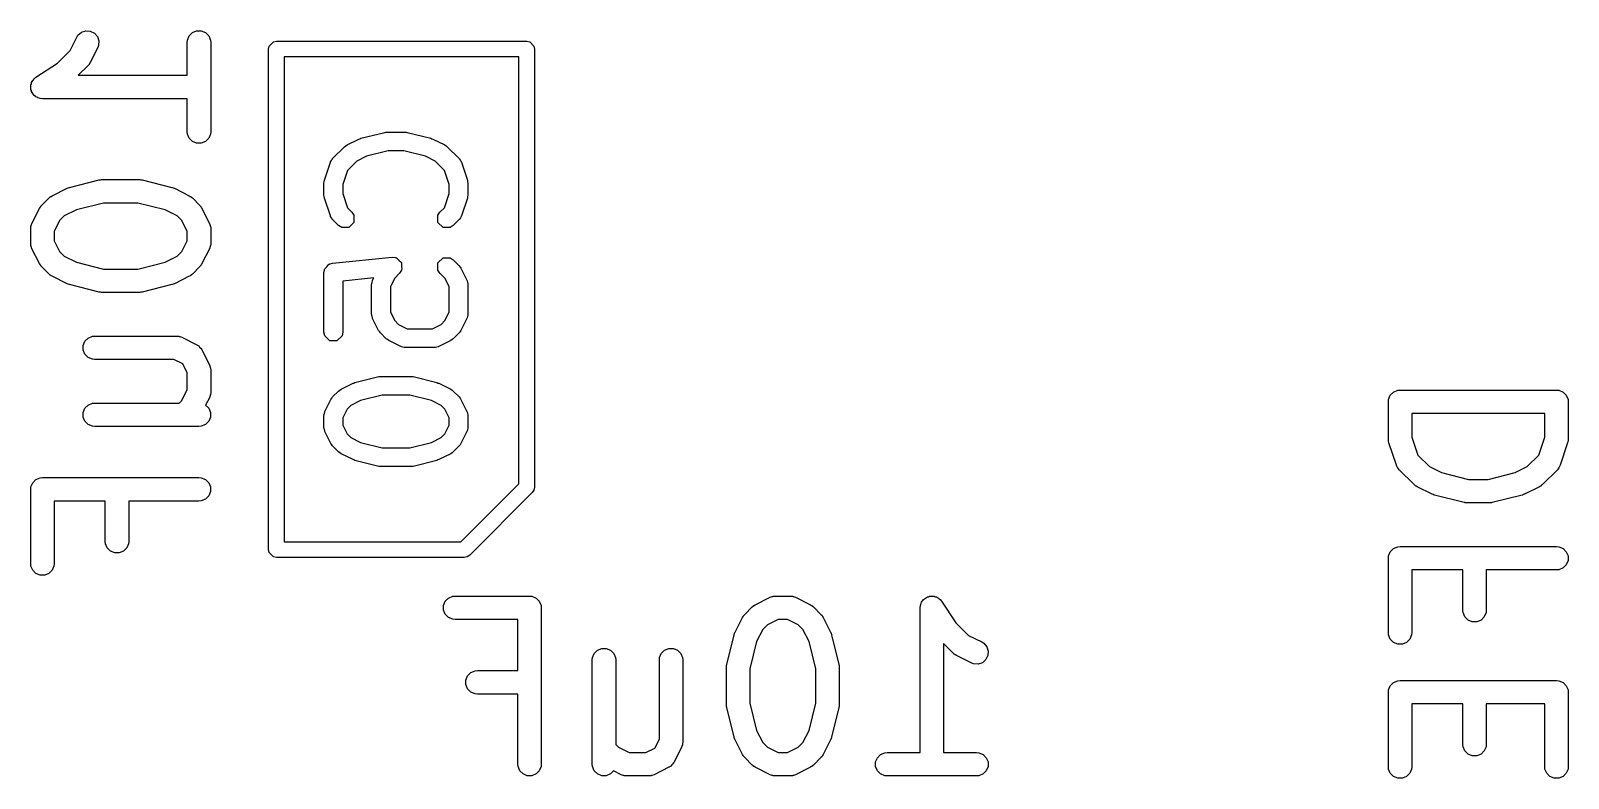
# Model space of a CAD drawing. Extents: x 3.93 to 7.47, y -4.9 to -2.95.
# Drawn here: x 5.2414 to 5.6282, y -3.2641 to -3.0759 of the extents above; entities that cross this region are included whole.
import ezdxf

# ---------------------------------------------------------------- set-up
doc = ezdxf.new("R2010")
doc.units = 0
doc.header["$MEASUREMENT"] = 0
doc.layers.add('BLACK', color=7, linetype='CONTINUOUS')

msp = doc.modelspace()

# ---------------------------------------------------------------- linework, layer by layer
at = {"layer": 'BLACK', "linetype": 'CONTINUOUS'}
for p, q in [((5.25126, -3.08084), (5.25292, -3.07752)), ((5.25292, -3.07752), (5.25323, -3.07703)), ((5.25323, -3.07703), (5.2541, -3.07627)), ((5.2541, -3.07627), (5.25519, -3.07591)), ((5.25519, -3.07591), (5.25634, -3.07599)), ((5.25634, -3.07599), (5.25737, -3.0765)), ((5.25737, -3.0765), (5.25813, -3.07738)), ((5.25813, -3.07738), (5.25849, -3.07847)), ((5.25849, -3.07847), (5.25841, -3.07962)), ((5.28073, -3.07884), (5.28079, -3.07826)), ((5.28073, -3.08713), (5.28073, -3.07884)), ((5.28079, -3.07826), (5.28123, -3.0772)), ((5.28123, -3.0772), (5.28204, -3.07638)), ((5.28204, -3.07638), (5.28311, -3.07594)), ((5.28311, -3.07594), (5.28426, -3.07594)), ((5.28426, -3.07594), (5.28532, -3.07638)), ((5.28532, -3.07638), (5.28614, -3.0772)), ((5.28614, -3.0772), (5.28658, -3.07826)), ((5.28658, -3.07826), (5.28664, -3.07884)), ((5.28664, -3.07884), (5.28664, -3.10133)), ((5.30136, -3.07977), (5.30243, -3.07871)), ((5.30243, -3.07871), (5.30318, -3.07856)), ((5.30318, -3.07856), (5.36617, -3.07856)), ((5.36617, -3.07856), (5.36692, -3.07871)), ((5.36692, -3.07871), (5.36799, -3.07977)), ((5.24806, -3.08404), (5.25126, -3.08084)), ((5.2582, -3.08016), (5.25633, -3.08391)), ((5.25841, -3.07962), (5.2582, -3.08016)), ((5.30121, -3.08052), (5.30136, -3.07977)), ((5.30121, -3.20651), (5.30121, -3.08052)), ((5.30515, -3.08249), (5.30515, -3.20454)), ((5.3642, -3.08249), (5.30515, -3.08249)), ((5.3642, -3.18995), (5.3642, -3.08249)), ((5.36799, -3.07977), (5.36814, -3.08052)), ((5.36814, -3.08052), (5.36814, -3.19076)), ((5.24268, -3.08763), (5.24806, -3.08404)), ((5.25578, -3.08467), (5.25332, -3.08713)), ((5.25332, -3.08713), (5.28073, -3.08713)), ((5.25596, -3.08445), (5.25578, -3.08467)), ((5.25602, -3.0844), (5.25596, -3.08445)), ((5.25608, -3.08431), (5.25602, -3.0844)), ((5.25614, -3.08423), (5.25608, -3.08431)), ((5.25617, -3.08416), (5.25614, -3.08423)), ((5.25633, -3.08391), (5.25617, -3.08416)), ((5.24136, -3.09008), (5.24142, -3.0898)), ((5.24142, -3.09037), (5.24136, -3.09008)), ((5.24142, -3.08951), (5.24153, -3.08924)), ((5.24142, -3.0898), (5.24142, -3.08951)), ((5.24142, -3.09066), (5.24142, -3.09037)), ((5.24153, -3.09093), (5.24142, -3.09066)), ((5.24153, -3.08924), (5.24159, -3.08895)), ((5.24158, -3.09121), (5.24153, -3.09093)), ((5.24159, -3.08895), (5.24175, -3.08871)), ((5.24175, -3.08871), (5.24186, -3.08845)), ((5.24186, -3.08845), (5.24206, -3.08824)), ((5.24206, -3.08824), (5.24223, -3.088)), ((5.24223, -3.088), (5.24267, -3.08763)), ((5.24267, -3.08763), (5.24267, -3.08763)), ((5.24267, -3.08763), (5.24267, -3.08763)), ((5.24267, -3.08763), (5.24268, -3.08763)), ((5.24175, -3.09146), (5.24158, -3.09121)), ((5.24186, -3.09173), (5.24175, -3.09146)), ((5.24206, -3.09193), (5.24186, -3.09173)), ((5.24222, -3.09217), (5.24206, -3.09193)), ((5.24247, -3.09233), (5.24222, -3.09217)), ((5.24267, -3.09254), (5.24247, -3.09233)), ((5.24294, -3.09265), (5.24267, -3.09254)), ((5.24318, -3.09281), (5.24294, -3.09265)), ((5.24347, -3.09287), (5.24318, -3.09281)), ((5.24374, -3.09298), (5.24347, -3.09287)), ((5.24431, -3.09304), (5.24374, -3.09298)), ((5.28073, -3.09304), (5.24431, -3.09304)), ((5.24431, -3.09304), (5.24431, -3.09304)), ((5.24431, -3.09304), (5.24431, -3.09304)), ((5.24431, -3.09304), (5.24431, -3.09304)), ((5.28073, -3.10133), (5.28073, -3.09304)), ((5.28079, -3.10191), (5.28073, -3.10133)), ((5.28123, -3.10298), (5.28079, -3.10191)), ((5.28658, -3.10191), (5.28614, -3.10298)), ((5.28664, -3.10133), (5.28658, -3.10191)), ((5.32443, -3.10298), (5.33043, -3.10148)), ((5.33043, -3.10148), (5.33072, -3.10147)), ((5.33072, -3.10147), (5.331, -3.10141)), ((5.331, -3.10141), (5.3355, -3.10141)), ((5.3355, -3.10141), (5.33579, -3.10147)), ((5.33579, -3.10147), (5.33607, -3.10148)), ((5.33607, -3.10148), (5.34207, -3.10298)), ((5.28204, -3.10379), (5.28123, -3.10298)), ((5.28311, -3.10423), (5.28204, -3.10379)), ((5.28426, -3.10423), (5.28311, -3.10423)), ((5.28532, -3.10379), (5.28426, -3.10423)), ((5.28614, -3.10298), (5.28532, -3.10379)), ((5.31733, -3.1081), (5.32033, -3.1051)), ((5.32033, -3.1051), (5.32065, -3.10489)), ((5.32065, -3.10489), (5.32095, -3.10466)), ((5.32095, -3.10466), (5.32395, -3.10316)), ((5.32395, -3.10316), (5.3242, -3.10309)), ((5.3242, -3.10309), (5.32443, -3.10298)), ((5.33129, -3.10613), (5.32583, -3.1075)), ((5.33521, -3.10613), (5.33129, -3.10613)), ((5.34068, -3.1075), (5.33521, -3.10613)), ((5.34207, -3.10298), (5.34231, -3.10309)), ((5.34231, -3.10309), (5.34256, -3.10316)), ((5.34256, -3.10316), (5.34556, -3.10466)), ((5.34556, -3.10466), (5.34586, -3.10489)), ((5.34586, -3.10489), (5.34617, -3.1051)), ((5.34617, -3.1051), (5.34917, -3.1081)), ((5.31526, -3.11352), (5.31676, -3.10902)), ((5.31676, -3.10902), (5.31682, -3.10892)), ((5.31682, -3.10887), (5.31703, -3.10855)), ((5.31682, -3.10892), (5.31682, -3.10887)), ((5.31703, -3.10855), (5.31722, -3.10822)), ((5.31722, -3.10822), (5.31727, -3.1082)), ((5.31727, -3.1082), (5.31733, -3.1081)), ((5.3234, -3.10871), (5.32107, -3.11105)), ((5.32583, -3.1075), (5.3234, -3.10871)), ((5.3431, -3.10871), (5.34068, -3.1075)), ((5.34544, -3.11105), (5.3431, -3.10871)), ((5.34917, -3.1081), (5.34924, -3.1082)), ((5.34924, -3.1082), (5.34928, -3.10822)), ((5.34928, -3.10822), (5.34947, -3.10855)), ((5.34947, -3.10855), (5.34968, -3.10887)), ((5.34968, -3.10887), (5.34968, -3.10892)), ((5.34968, -3.10892), (5.34974, -3.10902)), ((5.34974, -3.10902), (5.35124, -3.11352)), ((5.2511, -3.11534), (5.2586, -3.11347)), ((5.2586, -3.11347), (5.2587, -3.11345)), ((5.2587, -3.11345), (5.25874, -3.11344)), ((5.25874, -3.11344), (5.25895, -3.11342)), ((5.25895, -3.11342), (5.25917, -3.11338)), ((5.25917, -3.11338), (5.25921, -3.11339)), ((5.25921, -3.11339), (5.25931, -3.11338)), ((5.25931, -3.11338), (5.26869, -3.11338)), ((5.26869, -3.11338), (5.26879, -3.11339)), ((5.26879, -3.11339), (5.26883, -3.11338)), ((5.26883, -3.11338), (5.26904, -3.11342)), ((5.26904, -3.11342), (5.26926, -3.11344)), ((5.26926, -3.11344), (5.2693, -3.11345)), ((5.2693, -3.11345), (5.2694, -3.11347)), ((5.2694, -3.11347), (5.2769, -3.11534)), ((5.31514, -3.11427), (5.31522, -3.1139)), ((5.31514, -3.11727), (5.31514, -3.11427)), ((5.31522, -3.1139), (5.31526, -3.11352)), ((5.32107, -3.11105), (5.31987, -3.11465)), ((5.34664, -3.11465), (5.34544, -3.11105)), ((5.35124, -3.11352), (5.35129, -3.1139)), ((5.35129, -3.1139), (5.35136, -3.11427)), ((5.35136, -3.11427), (5.35136, -3.11727)), ((5.2441, -3.11987), (5.24597, -3.11799)), ((5.24597, -3.11799), (5.2462, -3.11781)), ((5.2462, -3.11781), (5.24625, -3.11775)), ((5.24625, -3.11775), (5.24634, -3.11769)), ((5.24634, -3.11769), (5.24642, -3.11763)), ((5.24642, -3.11763), (5.24649, -3.1176)), ((5.24649, -3.1176), (5.24674, -3.11744)), ((5.24674, -3.11744), (5.25049, -3.11557)), ((5.25049, -3.11557), (5.25053, -3.11555)), ((5.25053, -3.11555), (5.25055, -3.11554)), ((5.25055, -3.11554), (5.25079, -3.11545)), ((5.25079, -3.11545), (5.25103, -3.11536)), ((5.25103, -3.11536), (5.25105, -3.11536)), ((5.25105, -3.11536), (5.2511, -3.11534)), ((5.2769, -3.11534), (5.27694, -3.11536)), ((5.27694, -3.11536), (5.27696, -3.11536)), ((5.27696, -3.11536), (5.2772, -3.11545)), ((5.2772, -3.11545), (5.27745, -3.11554)), ((5.27745, -3.11554), (5.27746, -3.11555)), ((5.27746, -3.11555), (5.2775, -3.11557)), ((5.2775, -3.11557), (5.28125, -3.11744)), ((5.28125, -3.11744), (5.2815, -3.1176)), ((5.2815, -3.1176), (5.28157, -3.11763)), ((5.28157, -3.11763), (5.28166, -3.11769)), ((5.28166, -3.11769), (5.28174, -3.11775)), ((5.28174, -3.11775), (5.2818, -3.11781)), ((5.2818, -3.11781), (5.28202, -3.11799)), ((5.28202, -3.11799), (5.2839, -3.11987)), ((5.31522, -3.11764), (5.31514, -3.11727)), ((5.31526, -3.11802), (5.31522, -3.11764)), ((5.31676, -3.12252), (5.31526, -3.11802)), ((5.31987, -3.11465), (5.31987, -3.11689)), ((5.31987, -3.11689), (5.32107, -3.12049)), ((5.34544, -3.12049), (5.34664, -3.11689)), ((5.34664, -3.11689), (5.34664, -3.11465)), ((5.35124, -3.11802), (5.34974, -3.12252)), ((5.35129, -3.11764), (5.35124, -3.11802)), ((5.35136, -3.11727), (5.35129, -3.11764)), ((5.24167, -3.12439), (5.24355, -3.12064)), ((5.24355, -3.12064), (5.2437, -3.12039)), ((5.2437, -3.12039), (5.24373, -3.12032)), ((5.24373, -3.12032), (5.2438, -3.12024)), ((5.2438, -3.12024), (5.24386, -3.12015)), ((5.24386, -3.12015), (5.24391, -3.1201)), ((5.24391, -3.1201), (5.2441, -3.11987)), ((5.25284, -3.12099), (5.24981, -3.12251)), ((5.25968, -3.11929), (5.25284, -3.12099)), ((5.26832, -3.11929), (5.25968, -3.11929)), ((5.27515, -3.12099), (5.26832, -3.11929)), ((5.27818, -3.12251), (5.27515, -3.12099)), ((5.2839, -3.11987), (5.28408, -3.1201)), ((5.28408, -3.1201), (5.28414, -3.12015)), ((5.28414, -3.12015), (5.2842, -3.12024)), ((5.2842, -3.12024), (5.28426, -3.12032)), ((5.28426, -3.12032), (5.28429, -3.12039)), ((5.28429, -3.12039), (5.28445, -3.12064)), ((5.28445, -3.12064), (5.28632, -3.12439)), ((5.32107, -3.12049), (5.32217, -3.1216)), ((5.32217, -3.1216), (5.32269, -3.12237)), ((5.34382, -3.12237), (5.34433, -3.1216)), ((5.34433, -3.1216), (5.34544, -3.12049)), ((5.24136, -3.12571), (5.24142, -3.12513)), ((5.24136, -3.12946), (5.24136, -3.12571)), ((5.24142, -3.12513), (5.24146, -3.12503)), ((5.24146, -3.12503), (5.24147, -3.12493)), ((5.24147, -3.12493), (5.24167, -3.12439)), ((5.24861, -3.12371), (5.24727, -3.1264)), ((5.24981, -3.12251), (5.24861, -3.12371)), ((5.27938, -3.12371), (5.27818, -3.12251)), ((5.28073, -3.1264), (5.27938, -3.12371)), ((5.28632, -3.12439), (5.28653, -3.12493)), ((5.28653, -3.12493), (5.28654, -3.12503)), ((5.28654, -3.12503), (5.28658, -3.12513)), ((5.28658, -3.12513), (5.28664, -3.12571)), ((5.28664, -3.12571), (5.28664, -3.12946)), ((5.31682, -3.12262), (5.31676, -3.12252)), ((5.31682, -3.12267), (5.31682, -3.12262)), ((5.31703, -3.12299), (5.31682, -3.12267)), ((5.31722, -3.12332), (5.31703, -3.12299)), ((5.31727, -3.12334), (5.31722, -3.12332)), ((5.31733, -3.12344), (5.31727, -3.12334)), ((5.31883, -3.12494), (5.31733, -3.12344)), ((5.3196, -3.12545), (5.31883, -3.12494)), ((5.32141, -3.12545), (5.3196, -3.12545)), ((5.32269, -3.12417), (5.32141, -3.12545)), ((5.32269, -3.12237), (5.32269, -3.12417)), ((5.34382, -3.12417), (5.34382, -3.12237)), ((5.3451, -3.12545), (5.34382, -3.12417)), ((5.3469, -3.12545), (5.3451, -3.12545)), ((5.34767, -3.12494), (5.3469, -3.12545)), ((5.34917, -3.12344), (5.34767, -3.12494)), ((5.34924, -3.12334), (5.34917, -3.12344)), ((5.34928, -3.12332), (5.34924, -3.12334)), ((5.34947, -3.12299), (5.34928, -3.12332)), ((5.34968, -3.12267), (5.34947, -3.12299)), ((5.34974, -3.12252), (5.34968, -3.12262)), ((5.34968, -3.12262), (5.34968, -3.12267)), ((5.24142, -3.13003), (5.24136, -3.12946)), ((5.24727, -3.1264), (5.24727, -3.12876)), ((5.24727, -3.12876), (5.24861, -3.13146)), ((5.27938, -3.13146), (5.28073, -3.12876)), ((5.28073, -3.12876), (5.28073, -3.1264)), ((5.28664, -3.12946), (5.28658, -3.13003)), ((5.24146, -3.13013), (5.24142, -3.13003)), ((5.24147, -3.13024), (5.24146, -3.13013)), ((5.24167, -3.13078), (5.24147, -3.13024)), ((5.24355, -3.13453), (5.24167, -3.13078)), ((5.24861, -3.13146), (5.24981, -3.13265)), ((5.24981, -3.13265), (5.25284, -3.13417)), ((5.27515, -3.13417), (5.27818, -3.13265)), ((5.27818, -3.13265), (5.27938, -3.13146)), ((5.28632, -3.13078), (5.28445, -3.13453)), ((5.28653, -3.13024), (5.28632, -3.13078)), ((5.28654, -3.13013), (5.28653, -3.13024)), ((5.28658, -3.13003), (5.28654, -3.13013)), ((5.31727, -3.13442), (5.33227, -3.13292)), ((5.33227, -3.13292), (5.33318, -3.13301)), ((5.33318, -3.13301), (5.33328, -3.13309)), ((5.33328, -3.13309), (5.33341, -3.13309)), ((5.33341, -3.13309), (5.33397, -3.13365)), ((5.33397, -3.13365), (5.33458, -3.13415)), ((5.34382, -3.13436), (5.3451, -3.13309)), ((5.3451, -3.13309), (5.3469, -3.13309)), ((5.3469, -3.13309), (5.34767, -3.1336)), ((5.34767, -3.1336), (5.34917, -3.1351)), ((5.2437, -3.13477), (5.24355, -3.13453)), ((5.24373, -3.13485), (5.2437, -3.13477)), ((5.2438, -3.13493), (5.24373, -3.13485)), ((5.24386, -3.13502), (5.2438, -3.13493)), ((5.24391, -3.13507), (5.24386, -3.13502)), ((5.2441, -3.13529), (5.24391, -3.13507)), ((5.24597, -3.13717), (5.2441, -3.13529)), ((5.2462, -3.13735), (5.24597, -3.13717)), ((5.24625, -3.13741), (5.2462, -3.13735)), ((5.24634, -3.13747), (5.24625, -3.13741)), ((5.24642, -3.13754), (5.24634, -3.13747)), ((5.24649, -3.13757), (5.24642, -3.13754)), ((5.24674, -3.13772), (5.24649, -3.13757)), ((5.25284, -3.13417), (5.25968, -3.13588)), ((5.25968, -3.13588), (5.26832, -3.13588)), ((5.26832, -3.13588), (5.27515, -3.13417)), ((5.2815, -3.13757), (5.28125, -3.13772)), ((5.28157, -3.13754), (5.2815, -3.13757)), ((5.28166, -3.13747), (5.28157, -3.13754)), ((5.28174, -3.13741), (5.28166, -3.13747)), ((5.2818, -3.13735), (5.28174, -3.13741)), ((5.28202, -3.13717), (5.2818, -3.13735)), ((5.2839, -3.13529), (5.28202, -3.13717)), ((5.28408, -3.13507), (5.2839, -3.13529)), ((5.28414, -3.13502), (5.28408, -3.13507)), ((5.2842, -3.13493), (5.28414, -3.13502)), ((5.28426, -3.13485), (5.2842, -3.13493)), ((5.28429, -3.13477), (5.28426, -3.13485)), ((5.28445, -3.13453), (5.28429, -3.13477)), ((5.31514, -3.13677), (5.31525, -3.1362)), ((5.31514, -3.15177), (5.31514, -3.13677)), ((5.31524, -3.13609), (5.31529, -3.13603)), ((5.31525, -3.1362), (5.31524, -3.13609)), ((5.31529, -3.13603), (5.31532, -3.13586)), ((5.31532, -3.13586), (5.31588, -3.1353)), ((5.31588, -3.1353), (5.31639, -3.13469)), ((5.31639, -3.13469), (5.31655, -3.13464)), ((5.31655, -3.13464), (5.3166, -3.13459)), ((5.3166, -3.13459), (5.31672, -3.13459)), ((5.31672, -3.13459), (5.31727, -3.13442)), ((5.33417, -3.13694), (5.33294, -3.13817)), ((5.33468, -3.13617), (5.33417, -3.13694)), ((5.33458, -3.13415), (5.3346, -3.13428)), ((5.3346, -3.13428), (5.33468, -3.13436)), ((5.33468, -3.13436), (5.33468, -3.13516)), ((5.33468, -3.13516), (5.33476, -3.13595)), ((5.33476, -3.13595), (5.33468, -3.13605)), ((5.33468, -3.13605), (5.33468, -3.13617)), ((5.34382, -3.13617), (5.34382, -3.13436)), ((5.34433, -3.13694), (5.34382, -3.13617)), ((5.34556, -3.13817), (5.34433, -3.13694)), ((5.34917, -3.1351), (5.34938, -3.13541)), ((5.34938, -3.13541), (5.34961, -3.13571)), ((5.34961, -3.13571), (5.35111, -3.13871)), ((5.25049, -3.1396), (5.24674, -3.13772)), ((5.25053, -3.13961), (5.25049, -3.1396)), ((5.25055, -3.13962), (5.25053, -3.13961)), ((5.25079, -3.13971), (5.25055, -3.13962)), ((5.25103, -3.1398), (5.25079, -3.13971)), ((5.25105, -3.1398), (5.25103, -3.1398)), ((5.2511, -3.13982), (5.25105, -3.1398)), ((5.2586, -3.14169), (5.2511, -3.13982)), ((5.2769, -3.13982), (5.2694, -3.14169)), ((5.27694, -3.1398), (5.2769, -3.13982)), ((5.27696, -3.1398), (5.27694, -3.1398)), ((5.2772, -3.13971), (5.27696, -3.1398)), ((5.27745, -3.13962), (5.2772, -3.13971)), ((5.27746, -3.13961), (5.27745, -3.13962)), ((5.2775, -3.1396), (5.27746, -3.13961)), ((5.28125, -3.13772), (5.2775, -3.1396)), ((5.32768, -3.13812), (5.31987, -3.13891)), ((5.31987, -3.13891), (5.31987, -3.15177)), ((5.32714, -3.13977), (5.32716, -3.13965)), ((5.32714, -3.14727), (5.32714, -3.13977)), ((5.32715, -3.1396), (5.32725, -3.13923)), ((5.32716, -3.13965), (5.32715, -3.1396)), ((5.32725, -3.13923), (5.32732, -3.13886)), ((5.32732, -3.13886), (5.32736, -3.13882)), ((5.32736, -3.13882), (5.32739, -3.13871)), ((5.32739, -3.13871), (5.32768, -3.13812)), ((5.33294, -3.13817), (5.33186, -3.14032)), ((5.33186, -3.14032), (5.33186, -3.14671)), ((5.34664, -3.14032), (5.34556, -3.13817)), ((5.34664, -3.14671), (5.34664, -3.14032)), ((5.35111, -3.13871), (5.35114, -3.13882)), ((5.35114, -3.13882), (5.35118, -3.13886)), ((5.35118, -3.13886), (5.35126, -3.13923)), ((5.35126, -3.13923), (5.35136, -3.1396)), ((5.35136, -3.1396), (5.35134, -3.13965)), ((5.35134, -3.13965), (5.35136, -3.13977)), ((5.35136, -3.13977), (5.35136, -3.14727)), ((5.2587, -3.14171), (5.2586, -3.14169)), ((5.25874, -3.14173), (5.2587, -3.14171)), ((5.25895, -3.14175), (5.25874, -3.14173)), ((5.25917, -3.14178), (5.25895, -3.14175)), ((5.25921, -3.14177), (5.25917, -3.14178)), ((5.25931, -3.14178), (5.25921, -3.14177)), ((5.26869, -3.14178), (5.25931, -3.14178)), ((5.26879, -3.14177), (5.26869, -3.14178)), ((5.26883, -3.14178), (5.26879, -3.14177)), ((5.26904, -3.14175), (5.26883, -3.14178)), ((5.26926, -3.14173), (5.26904, -3.14175)), ((5.2693, -3.14171), (5.26926, -3.14173)), ((5.2694, -3.14169), (5.2693, -3.14171)), ((5.32716, -3.14738), (5.32714, -3.14727)), ((5.32715, -3.14743), (5.32716, -3.14738)), ((5.32725, -3.1478), (5.32715, -3.14743)), ((5.32732, -3.14817), (5.32725, -3.1478)), ((5.32736, -3.14821), (5.32732, -3.14817)), ((5.32739, -3.14832), (5.32736, -3.14821)), ((5.32889, -3.15132), (5.32739, -3.14832)), ((5.33186, -3.14671), (5.33294, -3.14887)), ((5.33294, -3.14887), (5.3339, -3.14982)), ((5.3446, -3.14982), (5.34556, -3.14887)), ((5.34556, -3.14887), (5.34664, -3.14671)), ((5.35111, -3.14832), (5.34961, -3.15132)), ((5.35114, -3.14821), (5.35111, -3.14832)), ((5.35118, -3.14817), (5.35114, -3.14821)), ((5.35126, -3.1478), (5.35118, -3.14817)), ((5.35136, -3.14743), (5.35126, -3.1478)), ((5.35136, -3.14727), (5.35134, -3.14738)), ((5.35134, -3.14738), (5.35136, -3.14743)), ((5.2558, -3.15325), (5.25686, -3.15281)), ((5.25686, -3.15281), (5.25744, -3.15275)), ((5.25744, -3.15275), (5.27806, -3.15275)), ((5.27806, -3.15275), (5.27864, -3.15281)), ((5.27864, -3.15281), (5.27873, -3.15285)), ((5.27873, -3.15285), (5.27884, -3.15285)), ((5.27884, -3.15285), (5.27938, -3.15306)), ((5.27938, -3.15306), (5.28313, -3.15494)), ((5.31532, -3.15267), (5.31514, -3.15177)), ((5.3166, -3.15395), (5.31532, -3.15267)), ((5.31969, -3.15267), (5.31841, -3.15395)), ((5.31987, -3.15177), (5.31969, -3.15267)), ((5.32912, -3.15162), (5.32889, -3.15132)), ((5.32933, -3.15194), (5.32912, -3.15162)), ((5.33083, -3.15344), (5.32933, -3.15194)), ((5.3339, -3.14982), (5.33606, -3.1509)), ((5.33606, -3.1509), (5.34244, -3.1509)), ((5.34244, -3.1509), (5.3446, -3.14982)), ((5.34917, -3.15194), (5.34767, -3.15344)), ((5.34938, -3.15162), (5.34917, -3.15194)), ((5.34961, -3.15132), (5.34938, -3.15162)), ((5.25454, -3.15513), (5.25498, -3.15406)), ((5.25454, -3.15628), (5.25454, -3.15513)), ((5.25498, -3.15734), (5.25454, -3.15628)), ((5.25498, -3.15406), (5.2558, -3.15325)), ((5.28313, -3.15494), (5.28323, -3.155)), ((5.28323, -3.155), (5.28327, -3.15501)), ((5.28327, -3.15501), (5.28333, -3.15506)), ((5.28333, -3.15506), (5.28362, -3.15524)), ((5.28362, -3.15524), (5.28386, -3.15552)), ((5.28386, -3.15552), (5.28414, -3.15577)), ((5.28414, -3.15577), (5.28432, -3.15606)), ((5.28432, -3.15606), (5.28437, -3.15612)), ((5.28437, -3.15612), (5.28439, -3.15616)), ((5.28439, -3.15616), (5.28445, -3.15626)), ((5.28445, -3.15626), (5.28632, -3.16001)), ((5.31841, -3.15395), (5.3166, -3.15395)), ((5.33115, -3.15365), (5.33083, -3.15344)), ((5.33145, -3.15388), (5.33115, -3.15365)), ((5.33445, -3.15538), (5.33145, -3.15388)), ((5.33456, -3.15541), (5.33445, -3.15538)), ((5.3346, -3.15545), (5.33456, -3.15541)), ((5.33497, -3.15552), (5.3346, -3.15545)), ((5.33533, -3.15562), (5.33497, -3.15552)), ((5.33539, -3.1556), (5.33533, -3.15562)), ((5.3355, -3.15563), (5.33539, -3.1556)), ((5.343, -3.15563), (5.3355, -3.15563)), ((5.34312, -3.1556), (5.343, -3.15563)), ((5.34317, -3.15562), (5.34312, -3.1556)), ((5.34353, -3.15552), (5.34317, -3.15562)), ((5.3439, -3.15545), (5.34353, -3.15552)), ((5.34394, -3.15541), (5.3439, -3.15545)), ((5.34406, -3.15538), (5.34394, -3.15541)), ((5.34706, -3.15388), (5.34406, -3.15538)), ((5.34736, -3.15365), (5.34706, -3.15388)), ((5.34767, -3.15344), (5.34736, -3.15365)), ((5.2558, -3.15816), (5.25498, -3.15734)), ((5.25686, -3.1586), (5.2558, -3.15816)), ((5.25744, -3.15866), (5.25686, -3.1586)), ((5.27736, -3.15866), (5.25744, -3.15866)), ((5.27961, -3.15978), (5.27736, -3.15866)), ((5.28073, -3.16202), (5.27961, -3.15978)), ((5.28632, -3.16001), (5.28653, -3.16055)), ((5.28653, -3.16055), (5.28654, -3.16065)), ((5.28654, -3.16065), (5.28658, -3.16075)), ((5.28658, -3.16075), (5.28664, -3.16133)), ((5.28073, -3.16625), (5.28073, -3.16202)), ((5.28664, -3.16133), (5.28664, -3.16695)), ((5.31945, -3.16615), (5.32245, -3.16465)), ((5.32245, -3.16465), (5.3227, -3.16458)), ((5.3227, -3.16458), (5.32293, -3.16447)), ((5.32293, -3.16447), (5.32893, -3.16297)), ((5.32893, -3.16297), (5.32922, -3.16296)), ((5.32922, -3.16296), (5.3295, -3.1629)), ((5.3295, -3.1629), (5.337, -3.1629)), ((5.337, -3.1629), (5.33729, -3.16296)), ((5.33729, -3.16296), (5.33757, -3.16297)), ((5.33757, -3.16297), (5.34357, -3.16447)), ((5.34357, -3.16447), (5.34381, -3.16458)), ((5.34381, -3.16458), (5.34406, -3.16465)), ((5.34406, -3.16465), (5.34706, -3.16615)), ((5.27938, -3.16895), (5.28073, -3.16625)), ((5.28632, -3.16827), (5.28537, -3.17017)), ((5.28653, -3.16773), (5.28632, -3.16827)), ((5.28654, -3.16763), (5.28653, -3.16773)), ((5.28658, -3.16753), (5.28654, -3.16763)), ((5.28664, -3.16695), (5.28658, -3.16753)), ((5.31689, -3.16871), (5.31712, -3.16841)), ((5.31712, -3.16841), (5.31733, -3.16809)), ((5.31733, -3.16809), (5.31883, -3.16659)), ((5.31883, -3.16659), (5.31915, -3.16638)), ((5.31915, -3.16638), (5.31945, -3.16615)), ((5.32979, -3.16763), (5.32433, -3.16899)), ((5.33671, -3.16763), (5.32979, -3.16763)), ((5.34218, -3.16899), (5.33671, -3.16763)), ((5.34706, -3.16615), (5.34736, -3.16638)), ((5.34736, -3.16638), (5.34767, -3.16659)), ((5.34767, -3.16659), (5.34917, -3.16809)), ((5.34917, -3.16809), (5.34938, -3.16841)), ((5.34938, -3.16841), (5.34961, -3.16871)), ((5.58302, -3.16873), (5.58346, -3.16766)), ((5.58346, -3.16766), (5.58428, -3.16685)), ((5.58428, -3.16685), (5.58534, -3.16641)), ((5.58534, -3.16641), (5.58592, -3.16635)), ((5.58592, -3.16635), (5.62529, -3.16635)), ((5.62529, -3.16635), (5.62587, -3.16641)), ((5.62587, -3.16641), (5.62693, -3.16685)), ((5.62693, -3.16685), (5.62774, -3.16766)), ((5.62774, -3.16766), (5.62819, -3.16873)), ((5.25454, -3.172), (5.25498, -3.17094)), ((5.25454, -3.17315), (5.25454, -3.172)), ((5.25498, -3.17094), (5.2558, -3.17012)), ((5.2558, -3.17012), (5.25686, -3.16968)), ((5.25686, -3.16968), (5.25744, -3.16962)), ((5.25744, -3.16962), (5.27871, -3.16962)), ((5.27871, -3.16962), (5.27938, -3.16895)), ((5.28537, -3.17017), (5.28614, -3.17094)), ((5.28614, -3.17094), (5.28658, -3.172)), ((5.28658, -3.172), (5.28658, -3.17315)), ((5.31515, -3.1726), (5.31525, -3.17223)), ((5.31525, -3.17223), (5.31532, -3.17186)), ((5.31532, -3.17186), (5.31536, -3.17182)), ((5.31536, -3.17182), (5.31539, -3.17171)), ((5.31539, -3.17171), (5.31689, -3.16871)), ((5.32095, -3.17116), (5.31987, -3.17332)), ((5.3219, -3.17021), (5.32095, -3.17116)), ((5.32433, -3.16899), (5.3219, -3.17021)), ((5.3446, -3.17021), (5.34218, -3.16899)), ((5.34556, -3.17116), (5.3446, -3.17021)), ((5.34664, -3.17332), (5.34556, -3.17116)), ((5.34961, -3.16871), (5.35111, -3.17171)), ((5.35111, -3.17171), (5.35114, -3.17182)), ((5.35114, -3.17182), (5.35118, -3.17186)), ((5.35118, -3.17186), (5.35126, -3.17223)), ((5.35126, -3.17223), (5.35136, -3.1726)), ((5.58297, -3.1693), (5.58302, -3.16873)), ((5.58297, -3.17868), (5.58297, -3.1693)), ((5.62234, -3.17225), (5.58887, -3.17225)), ((5.58887, -3.17225), (5.58887, -3.1782)), ((5.62234, -3.1782), (5.62234, -3.17225)), ((5.62819, -3.16873), (5.62824, -3.1693)), ((5.62824, -3.1693), (5.62824, -3.17868)), ((5.25498, -3.17422), (5.25454, -3.17315)), ((5.2558, -3.17503), (5.25498, -3.17422)), ((5.25686, -3.17547), (5.2558, -3.17503)), ((5.25744, -3.17553), (5.25686, -3.17547)), ((5.28368, -3.17553), (5.25744, -3.17553)), ((5.28426, -3.17547), (5.28368, -3.17553)), ((5.28532, -3.17503), (5.28426, -3.17547)), ((5.28614, -3.17422), (5.28532, -3.17503)), ((5.28658, -3.17315), (5.28614, -3.17422)), ((5.31514, -3.17276), (5.31516, -3.17265)), ((5.31514, -3.17576), (5.31514, -3.17276)), ((5.31516, -3.17588), (5.31514, -3.17576)), ((5.31516, -3.17265), (5.31515, -3.1726)), ((5.31515, -3.17593), (5.31516, -3.17588)), ((5.31525, -3.1763), (5.31515, -3.17593)), ((5.31532, -3.17667), (5.31525, -3.1763)), ((5.31987, -3.17332), (5.31987, -3.17521)), ((5.31987, -3.17521), (5.32095, -3.17736)), ((5.34556, -3.17736), (5.34664, -3.17521)), ((5.34664, -3.17521), (5.34664, -3.17332)), ((5.35126, -3.1763), (5.35118, -3.17667)), ((5.35136, -3.17593), (5.35126, -3.1763)), ((5.35136, -3.1726), (5.35134, -3.17265)), ((5.35134, -3.17265), (5.35136, -3.17276)), ((5.35136, -3.17576), (5.35134, -3.17588)), ((5.35134, -3.17588), (5.35136, -3.17593)), ((5.35136, -3.17276), (5.35136, -3.17576)), ((5.31536, -3.17671), (5.31532, -3.17667)), ((5.31539, -3.17682), (5.31536, -3.17671)), ((5.31689, -3.17982), (5.31539, -3.17682)), ((5.31712, -3.18012), (5.31689, -3.17982)), ((5.31733, -3.18043), (5.31712, -3.18012)), ((5.32095, -3.17736), (5.3219, -3.17832)), ((5.3219, -3.17832), (5.32433, -3.17953)), ((5.32433, -3.17953), (5.32979, -3.1809)), ((5.33671, -3.1809), (5.34218, -3.17953)), ((5.34218, -3.17953), (5.3446, -3.17832)), ((5.3446, -3.17832), (5.34556, -3.17736)), ((5.34938, -3.18012), (5.34917, -3.18043)), ((5.34961, -3.17982), (5.34938, -3.18012)), ((5.35111, -3.17682), (5.34961, -3.17982)), ((5.35114, -3.17671), (5.35111, -3.17682)), ((5.35118, -3.17667), (5.35114, -3.17671)), ((5.583, -3.17897), (5.58297, -3.17868)), ((5.58299, -3.17905), (5.583, -3.17897)), ((5.58301, -3.17915), (5.58299, -3.17905)), ((5.58302, -3.17925), (5.58301, -3.17915)), ((5.58305, -3.17932), (5.58302, -3.17925)), ((5.58312, -3.17961), (5.58305, -3.17932)), ((5.58499, -3.18523), (5.58312, -3.17961)), ((5.58887, -3.1782), (5.59038, -3.18271)), ((5.62083, -3.18271), (5.62234, -3.1782)), ((5.62809, -3.17961), (5.62622, -3.18523)), ((5.62816, -3.17932), (5.62809, -3.17961)), ((5.62819, -3.17925), (5.62816, -3.17932)), ((5.6282, -3.17915), (5.62819, -3.17925)), ((5.62822, -3.17905), (5.6282, -3.17915)), ((5.62824, -3.17868), (5.62821, -3.17897)), ((5.62821, -3.17897), (5.62822, -3.17905)), ((5.31883, -3.18193), (5.31733, -3.18043)), ((5.31915, -3.18214), (5.31883, -3.18193)), ((5.31945, -3.18238), (5.31915, -3.18214)), ((5.32245, -3.18387), (5.31945, -3.18238)), ((5.3227, -3.18394), (5.32245, -3.18387)), ((5.32293, -3.18405), (5.3227, -3.18394)), ((5.32979, -3.1809), (5.33671, -3.1809)), ((5.34381, -3.18394), (5.34357, -3.18405)), ((5.34406, -3.18387), (5.34381, -3.18394)), ((5.34706, -3.18238), (5.34406, -3.18387)), ((5.34736, -3.18214), (5.34706, -3.18238)), ((5.34767, -3.18193), (5.34736, -3.18214)), ((5.34917, -3.18043), (5.34767, -3.18193)), ((5.59038, -3.18271), (5.59329, -3.18562)), ((5.61792, -3.18562), (5.62083, -3.18271)), ((5.32893, -3.18555), (5.32293, -3.18405)), ((5.32922, -3.18557), (5.32893, -3.18555)), ((5.3295, -3.18562), (5.32922, -3.18557)), ((5.337, -3.18562), (5.3295, -3.18562)), ((5.33729, -3.18557), (5.337, -3.18562)), ((5.33757, -3.18555), (5.33729, -3.18557)), ((5.34357, -3.18405), (5.33757, -3.18555)), ((5.58523, -3.18576), (5.58499, -3.18523)), ((5.5853, -3.18584), (5.58523, -3.18576)), ((5.58534, -3.18594), (5.5853, -3.18584)), ((5.58571, -3.18639), (5.58534, -3.18594)), ((5.58946, -3.19014), (5.58571, -3.18639)), ((5.59329, -3.18562), (5.59632, -3.18714)), ((5.59632, -3.18714), (5.60316, -3.18885)), ((5.60805, -3.18885), (5.61489, -3.18714)), ((5.61489, -3.18714), (5.61792, -3.18562)), ((5.6255, -3.18639), (5.62175, -3.19014)), ((5.62587, -3.18594), (5.6255, -3.18639)), ((5.62591, -3.18584), (5.62587, -3.18594)), ((5.62598, -3.18576), (5.62591, -3.18584)), ((5.62622, -3.18523), (5.62598, -3.18576)), ((5.24136, -3.19132), (5.24142, -3.19075)), ((5.24136, -3.21007), (5.24136, -3.19132)), ((5.24142, -3.19075), (5.24186, -3.18968)), ((5.24186, -3.18968), (5.24267, -3.18887)), ((5.24267, -3.18887), (5.24374, -3.18843)), ((5.24374, -3.18843), (5.24431, -3.18837)), ((5.24431, -3.18837), (5.28368, -3.18837)), ((5.28368, -3.18837), (5.28426, -3.18843)), ((5.28426, -3.18843), (5.28532, -3.18887)), ((5.28532, -3.18887), (5.28614, -3.18968)), ((5.28614, -3.18968), (5.28658, -3.19075)), ((5.28658, -3.19075), (5.28658, -3.1919)), ((5.34961, -3.20454), (5.3642, -3.18995)), ((5.36799, -3.19151), (5.36756, -3.19215)), ((5.36814, -3.19076), (5.36799, -3.19151)), ((5.36799, -3.19151), (5.36799, -3.19151)), ((5.58968, -3.19032), (5.58946, -3.19014)), ((5.58973, -3.19038), (5.58968, -3.19032)), ((5.58982, -3.19044), (5.58973, -3.19038)), ((5.5899, -3.1905), (5.58982, -3.19044)), ((5.58998, -3.19053), (5.5899, -3.1905)), ((5.59022, -3.19069), (5.58998, -3.19053)), ((5.59397, -3.19257), (5.59022, -3.19069)), ((5.60316, -3.18885), (5.60805, -3.18885)), ((5.62099, -3.19069), (5.61724, -3.19257)), ((5.62123, -3.19053), (5.62099, -3.19069)), ((5.62131, -3.1905), (5.62123, -3.19053)), ((5.62139, -3.19044), (5.62131, -3.1905)), ((5.62148, -3.19038), (5.62139, -3.19044)), ((5.62153, -3.19032), (5.62148, -3.19038)), ((5.62175, -3.19014), (5.62153, -3.19032)), ((5.26011, -3.19428), (5.24727, -3.19428)), ((5.24727, -3.19428), (5.24727, -3.21007)), ((5.26011, -3.20445), (5.26011, -3.19428)), ((5.28368, -3.19428), (5.26601, -3.19428)), ((5.26601, -3.19428), (5.26601, -3.20445)), ((5.28426, -3.19422), (5.28368, -3.19428)), ((5.28532, -3.19378), (5.28426, -3.19422)), ((5.28614, -3.19296), (5.28532, -3.19378)), ((5.28658, -3.1919), (5.28614, -3.19296)), ((5.36756, -3.19215), (5.35181, -3.2079)), ((5.59402, -3.19258), (5.59397, -3.19257)), ((5.59403, -3.19259), (5.59402, -3.19258)), ((5.59427, -3.19268), (5.59403, -3.19259)), ((5.59451, -3.19277), (5.59427, -3.19268)), ((5.59453, -3.19277), (5.59451, -3.19277)), ((5.59458, -3.19279), (5.59453, -3.19277)), ((5.60208, -3.19466), (5.59458, -3.19279)), ((5.60218, -3.19468), (5.60208, -3.19466)), ((5.60222, -3.1947), (5.60218, -3.19468)), ((5.60243, -3.19472), (5.60222, -3.1947)), ((5.60265, -3.19475), (5.60243, -3.19472)), ((5.60269, -3.19474), (5.60265, -3.19475)), ((5.60279, -3.19475), (5.60269, -3.19474)), ((5.60842, -3.19475), (5.60279, -3.19475)), ((5.60852, -3.19474), (5.60842, -3.19475)), ((5.60856, -3.19475), (5.60852, -3.19474)), ((5.60878, -3.19472), (5.60856, -3.19475)), ((5.60899, -3.1947), (5.60878, -3.19472)), ((5.60903, -3.19468), (5.60899, -3.1947)), ((5.60913, -3.19466), (5.60903, -3.19468)), ((5.61663, -3.19279), (5.60913, -3.19466)), ((5.61667, -3.19277), (5.61663, -3.19279)), ((5.6167, -3.19277), (5.61667, -3.19277)), ((5.61694, -3.19268), (5.6167, -3.19277)), ((5.61718, -3.19259), (5.61694, -3.19268)), ((5.61719, -3.19258), (5.61718, -3.19259)), ((5.61724, -3.19257), (5.61719, -3.19258)), ((5.26016, -3.20502), (5.26011, -3.20445)), ((5.26061, -3.20609), (5.26016, -3.20502)), ((5.26142, -3.2069), (5.26061, -3.20609)), ((5.26248, -3.20734), (5.26142, -3.2069)), ((5.2647, -3.2069), (5.26364, -3.20734)), ((5.26552, -3.20609), (5.2647, -3.2069)), ((5.26596, -3.20502), (5.26552, -3.20609)), ((5.26601, -3.20445), (5.26596, -3.20502)), ((5.30136, -3.20726), (5.30121, -3.20651)), ((5.30515, -3.20454), (5.34961, -3.20454)), ((5.58302, -3.2081), (5.58346, -3.20703)), ((5.58346, -3.20703), (5.58428, -3.20622)), ((5.58428, -3.20622), (5.58534, -3.20578)), ((5.58534, -3.20578), (5.58592, -3.20572)), ((5.58592, -3.20572), (5.62529, -3.20572)), ((5.62529, -3.20572), (5.62587, -3.20578)), ((5.62587, -3.20578), (5.62693, -3.20622)), ((5.62693, -3.20622), (5.62774, -3.20703)), ((5.62774, -3.20703), (5.62819, -3.2081)), ((5.24142, -3.21065), (5.24136, -3.21007)), ((5.24186, -3.21171), (5.24142, -3.21065)), ((5.24721, -3.21065), (5.24677, -3.21171)), ((5.24727, -3.21007), (5.24721, -3.21065)), ((5.26364, -3.20734), (5.26248, -3.20734)), ((5.30243, -3.20833), (5.30136, -3.20726)), ((5.30318, -3.20848), (5.30243, -3.20833)), ((5.35042, -3.20848), (5.30318, -3.20848)), ((5.35118, -3.20833), (5.35042, -3.20848)), ((5.35181, -3.2079), (5.35118, -3.20833)), ((5.58297, -3.20867), (5.58302, -3.2081)), ((5.58297, -3.22742), (5.58297, -3.20867)), ((5.62774, -3.21031), (5.62693, -3.21113)), ((5.62819, -3.20925), (5.62774, -3.21031)), ((5.62819, -3.2081), (5.62819, -3.20925)), ((5.24267, -3.21253), (5.24186, -3.21171)), ((5.24374, -3.21297), (5.24267, -3.21253)), ((5.24489, -3.21297), (5.24374, -3.21297)), ((5.24595, -3.21253), (5.24489, -3.21297)), ((5.24677, -3.21171), (5.24595, -3.21253)), ((5.60171, -3.21162), (5.58887, -3.21162)), ((5.58887, -3.21162), (5.58887, -3.22742)), ((5.60171, -3.2218), (5.60171, -3.21162)), ((5.62529, -3.21162), (5.60762, -3.21162)), ((5.60762, -3.21162), (5.60762, -3.2218)), ((5.62587, -3.21157), (5.62529, -3.21162)), ((5.62693, -3.21113), (5.62587, -3.21157)), ((5.34567, -3.21951), (5.34648, -3.2187)), ((5.34648, -3.2187), (5.34754, -3.21826)), ((5.34754, -3.21826), (5.34812, -3.2182)), ((5.34812, -3.2182), (5.36687, -3.2182)), ((5.36687, -3.2182), (5.36744, -3.21826)), ((5.36744, -3.21826), (5.36851, -3.2187)), ((5.36851, -3.2187), (5.36932, -3.21951)), ((5.42367, -3.22039), (5.42742, -3.21851)), ((5.42742, -3.21851), (5.42796, -3.21831)), ((5.42796, -3.21831), (5.42806, -3.2183)), ((5.42806, -3.2183), (5.42816, -3.21826)), ((5.42816, -3.21826), (5.42874, -3.2182)), ((5.42874, -3.2182), (5.43249, -3.2182)), ((5.43249, -3.2182), (5.43306, -3.21826)), ((5.43306, -3.21826), (5.43316, -3.2183)), ((5.43316, -3.2183), (5.43326, -3.21831)), ((5.43326, -3.21831), (5.43381, -3.21851)), ((5.43381, -3.21851), (5.43756, -3.22039)), ((5.46626, -3.2189), (5.46647, -3.2187)), ((5.46647, -3.2187), (5.46674, -3.21859)), ((5.46674, -3.21859), (5.46698, -3.21843)), ((5.46698, -3.21843), (5.46726, -3.21837)), ((5.46726, -3.21837), (5.46753, -3.21826)), ((5.46753, -3.21826), (5.46782, -3.21826)), ((5.46782, -3.21826), (5.46811, -3.2182)), ((5.46811, -3.2182), (5.46839, -3.21826)), ((5.46839, -3.21826), (5.46868, -3.21826)), ((5.46868, -3.21826), (5.46895, -3.21837)), ((5.46895, -3.21837), (5.46924, -3.21843)), ((5.46924, -3.21843), (5.46948, -3.21859)), ((5.46948, -3.21859), (5.46975, -3.2187)), ((5.46975, -3.2187), (5.46995, -3.21891)), ((5.34522, -3.22058), (5.34567, -3.21951)), ((5.34522, -3.22173), (5.34522, -3.22058)), ((5.34567, -3.2228), (5.34522, -3.22173)), ((5.36932, -3.21951), (5.36976, -3.22058)), ((5.36976, -3.22058), (5.36982, -3.22116)), ((5.36982, -3.22116), (5.36982, -3.26053)), ((5.42102, -3.22282), (5.4229, -3.22094)), ((5.4229, -3.22094), (5.42312, -3.22076)), ((5.42312, -3.22076), (5.42318, -3.2207)), ((5.42318, -3.2207), (5.42326, -3.22064)), ((5.42326, -3.22064), (5.42335, -3.22057)), ((5.42335, -3.22057), (5.42342, -3.22055)), ((5.42342, -3.22055), (5.42367, -3.22039)), ((5.43756, -3.22039), (5.4378, -3.22055)), ((5.4378, -3.22055), (5.43788, -3.22057)), ((5.43788, -3.22057), (5.43796, -3.22064)), ((5.43796, -3.22064), (5.43804, -3.2207)), ((5.43804, -3.2207), (5.4381, -3.22076)), ((5.4381, -3.22076), (5.43832, -3.22094)), ((5.43832, -3.22094), (5.4402, -3.22282)), ((5.46515, -3.22115), (5.46521, -3.22058)), ((5.46515, -3.22116), (5.46515, -3.22115)), ((5.46515, -3.22115), (5.46515, -3.22115)), ((5.46515, -3.22115), (5.46515, -3.22115)), ((5.46515, -3.25757), (5.46515, -3.22116)), ((5.46521, -3.22058), (5.46532, -3.22031)), ((5.46532, -3.22031), (5.46538, -3.22002)), ((5.46538, -3.22002), (5.46554, -3.21978)), ((5.46554, -3.21978), (5.46565, -3.21951)), ((5.46565, -3.21951), (5.46586, -3.21931)), ((5.46586, -3.21931), (5.46602, -3.21907)), ((5.46602, -3.21907), (5.46626, -3.2189)), ((5.46995, -3.21891), (5.4702, -3.21907)), ((5.4702, -3.21907), (5.47056, -3.21951)), ((5.47056, -3.21951), (5.47056, -3.21951)), ((5.47056, -3.21951), (5.47056, -3.21952)), ((5.47056, -3.21952), (5.47056, -3.21952)), ((5.47056, -3.21952), (5.47415, -3.2249)), ((5.60177, -3.22237), (5.60171, -3.2218)), ((5.60221, -3.22344), (5.60177, -3.22237)), ((5.60756, -3.22237), (5.60712, -3.22344)), ((5.60762, -3.2218), (5.60756, -3.22237)), ((5.34648, -3.22361), (5.34567, -3.2228)), ((5.34754, -3.22405), (5.34648, -3.22361)), ((5.34812, -3.22411), (5.34754, -3.22405)), ((5.36392, -3.22411), (5.34812, -3.22411)), ((5.36392, -3.23695), (5.36392, -3.22411)), ((5.4186, -3.22733), (5.42047, -3.22358)), ((5.42047, -3.22358), (5.42063, -3.22334)), ((5.42063, -3.22334), (5.42066, -3.22326)), ((5.42066, -3.22326), (5.42072, -3.22318)), ((5.42072, -3.22318), (5.42078, -3.22309)), ((5.42078, -3.22309), (5.42084, -3.22304)), ((5.42084, -3.22304), (5.42102, -3.22282)), ((5.42674, -3.22546), (5.42554, -3.22665)), ((5.42943, -3.22411), (5.42674, -3.22546)), ((5.43179, -3.22411), (5.42943, -3.22411)), ((5.43449, -3.22546), (5.43179, -3.22411)), ((5.43568, -3.22665), (5.43449, -3.22546)), ((5.4402, -3.22282), (5.44038, -3.22304)), ((5.44038, -3.22304), (5.44044, -3.22309)), ((5.44044, -3.22309), (5.4405, -3.22318)), ((5.4405, -3.22318), (5.44056, -3.22326)), ((5.44056, -3.22326), (5.44059, -3.22334)), ((5.44059, -3.22334), (5.44075, -3.22358)), ((5.44075, -3.22358), (5.44263, -3.22733)), ((5.47415, -3.2249), (5.47735, -3.2281)), ((5.60303, -3.22425), (5.60221, -3.22344)), ((5.60409, -3.22469), (5.60303, -3.22425)), ((5.60524, -3.22469), (5.60409, -3.22469)), ((5.60631, -3.22425), (5.60524, -3.22469)), ((5.60712, -3.22344), (5.60631, -3.22425)), ((5.4165, -3.23544), (5.41837, -3.22794)), ((5.41837, -3.22794), (5.41839, -3.2279)), ((5.41839, -3.22787), (5.41848, -3.22764)), ((5.41839, -3.2279), (5.41839, -3.22787)), ((5.41848, -3.22764), (5.41857, -3.22739)), ((5.41857, -3.22739), (5.41858, -3.22738)), ((5.41858, -3.22738), (5.4186, -3.22733)), ((5.42402, -3.22968), (5.42231, -3.23652)), ((5.42554, -3.22665), (5.42402, -3.22968)), ((5.4372, -3.22968), (5.43568, -3.22665)), ((5.43891, -3.23652), (5.4372, -3.22968)), ((5.44263, -3.22733), (5.44264, -3.22738)), ((5.44264, -3.22738), (5.44265, -3.22739)), ((5.44265, -3.22739), (5.44274, -3.22763)), ((5.44274, -3.22763), (5.44283, -3.22787)), ((5.44283, -3.22787), (5.44283, -3.2279)), ((5.44283, -3.2279), (5.44285, -3.22794)), ((5.44285, -3.22794), (5.44472, -3.23544)), ((5.47352, -3.23262), (5.47106, -3.23016)), ((5.47106, -3.23016), (5.47106, -3.25757)), ((5.47735, -3.2281), (5.48067, -3.22976)), ((5.48067, -3.22976), (5.48116, -3.23007)), ((5.48116, -3.23007), (5.48192, -3.23094)), ((5.58302, -3.228), (5.58297, -3.22742)), ((5.58346, -3.22906), (5.58302, -3.228)), ((5.58428, -3.22987), (5.58346, -3.22906)), ((5.58534, -3.23032), (5.58428, -3.22987)), ((5.5865, -3.23032), (5.58534, -3.23032)), ((5.58756, -3.22987), (5.5865, -3.23032)), ((5.58837, -3.22906), (5.58756, -3.22987)), ((5.58882, -3.228), (5.58837, -3.22906)), ((5.58887, -3.22742), (5.58882, -3.228)), ((5.38266, -3.23428), (5.38272, -3.2337)), ((5.38266, -3.26053), (5.38266, -3.23428)), ((5.38272, -3.2337), (5.38316, -3.23264)), ((5.38316, -3.23264), (5.38398, -3.23182)), ((5.38398, -3.23182), (5.38504, -3.23138)), ((5.38504, -3.23138), (5.38619, -3.23138)), ((5.38619, -3.23138), (5.38726, -3.23182)), ((5.38726, -3.23182), (5.38807, -3.23264)), ((5.38807, -3.23264), (5.38851, -3.2337)), ((5.38851, -3.2337), (5.38857, -3.23428)), ((5.38857, -3.23428), (5.38857, -3.25555)), ((5.39954, -3.23428), (5.39959, -3.2337)), ((5.39954, -3.2542), (5.39954, -3.23428)), ((5.39959, -3.2337), (5.40003, -3.23264)), ((5.40003, -3.23264), (5.40085, -3.23182)), ((5.40085, -3.23182), (5.40191, -3.23138)), ((5.40191, -3.23138), (5.40306, -3.23138)), ((5.40306, -3.23138), (5.40413, -3.23182)), ((5.40413, -3.23182), (5.40494, -3.23264)), ((5.40494, -3.23264), (5.40538, -3.2337)), ((5.40538, -3.2337), (5.40544, -3.23428)), ((5.40544, -3.23428), (5.40544, -3.2549)), ((5.47374, -3.2328), (5.47352, -3.23262)), ((5.47379, -3.23286), (5.47374, -3.2328)), ((5.47388, -3.23292), (5.47379, -3.23286)), ((5.47396, -3.23298), (5.47388, -3.23292)), ((5.47404, -3.23301), (5.47396, -3.23298)), ((5.47428, -3.23317), (5.47404, -3.23301)), ((5.47803, -3.23504), (5.47428, -3.23317)), ((5.48169, -3.23421), (5.48082, -3.23497)), ((5.4822, -3.23318), (5.48169, -3.23421)), ((5.48192, -3.23094), (5.48228, -3.23203)), ((5.48228, -3.23203), (5.4822, -3.23318)), ((5.35129, -3.23826), (5.3521, -3.23745)), ((5.3521, -3.23745), (5.35317, -3.23701)), ((5.35317, -3.23701), (5.35374, -3.23695)), ((5.35374, -3.23695), (5.36392, -3.23695)), ((5.41641, -3.23601), (5.41644, -3.23579)), ((5.41642, -3.23605), (5.41641, -3.23601)), ((5.41641, -3.23615), (5.41642, -3.23605)), ((5.41641, -3.24553), (5.41641, -3.23615)), ((5.41644, -3.23579), (5.41647, -3.23558)), ((5.41647, -3.23558), (5.41648, -3.23554)), ((5.41648, -3.23554), (5.4165, -3.23544)), ((5.42231, -3.23652), (5.42231, -3.24516)), ((5.43891, -3.24516), (5.43891, -3.23652)), ((5.44472, -3.23544), (5.44474, -3.23554)), ((5.44474, -3.23554), (5.44475, -3.23558)), ((5.44475, -3.23558), (5.44478, -3.23579)), ((5.44478, -3.23579), (5.44481, -3.23601)), ((5.44481, -3.23601), (5.4448, -3.23605)), ((5.4448, -3.23605), (5.44481, -3.23615)), ((5.44481, -3.23615), (5.44481, -3.24553)), ((5.47857, -3.23525), (5.47803, -3.23504)), ((5.47972, -3.23533), (5.47857, -3.23525)), ((5.48082, -3.23497), (5.47972, -3.23533)), ((5.35085, -3.23933), (5.35129, -3.23826)), ((5.35085, -3.24048), (5.35085, -3.23933)), ((5.35129, -3.24154), (5.35085, -3.24048)), ((5.3521, -3.24236), (5.35129, -3.24154)), ((5.58297, -3.24242), (5.58302, -3.24184)), ((5.58302, -3.24184), (5.58346, -3.24078)), ((5.58346, -3.24078), (5.58428, -3.23996)), ((5.58428, -3.23996), (5.58534, -3.23952)), ((5.58534, -3.23952), (5.58592, -3.23947)), ((5.58592, -3.23947), (5.62529, -3.23947)), ((5.62529, -3.23947), (5.62587, -3.23952)), ((5.62587, -3.23952), (5.62693, -3.23996)), ((5.62693, -3.23996), (5.62774, -3.24078)), ((5.62774, -3.24078), (5.62819, -3.24184)), ((5.62819, -3.24184), (5.62824, -3.24242)), ((5.35317, -3.2428), (5.3521, -3.24236)), ((5.35374, -3.24286), (5.35317, -3.2428)), ((5.36392, -3.24286), (5.35374, -3.24286)), ((5.36392, -3.26053), (5.36392, -3.24286)), ((5.41642, -3.24563), (5.41641, -3.24553)), ((5.41641, -3.24567), (5.41642, -3.24563)), ((5.41644, -3.24589), (5.41641, -3.24567)), ((5.41647, -3.2461), (5.41644, -3.24589)), ((5.42231, -3.24516), (5.42402, -3.252)), ((5.4372, -3.252), (5.43891, -3.24516)), ((5.44478, -3.24589), (5.44475, -3.2461)), ((5.44481, -3.24567), (5.44478, -3.24589)), ((5.44481, -3.24553), (5.4448, -3.24563)), ((5.4448, -3.24563), (5.44481, -3.24567)), ((5.58297, -3.26117), (5.58297, -3.24242)), ((5.60171, -3.24537), (5.58887, -3.24537)), ((5.58887, -3.24537), (5.58887, -3.26117)), ((5.60171, -3.25554), (5.60171, -3.24537)), ((5.62234, -3.24537), (5.60762, -3.24537)), ((5.60762, -3.24537), (5.60762, -3.25554)), ((5.62234, -3.26117), (5.62234, -3.24537)), ((5.62824, -3.24242), (5.62824, -3.26117)), ((5.41648, -3.24614), (5.41647, -3.2461)), ((5.4165, -3.24624), (5.41648, -3.24614)), ((5.41837, -3.25374), (5.4165, -3.24624)), ((5.44472, -3.24624), (5.44285, -3.25374)), ((5.44474, -3.24614), (5.44472, -3.24624)), ((5.44475, -3.2461), (5.44474, -3.24614)), ((5.42402, -3.252), (5.42554, -3.25503)), ((5.43568, -3.25503), (5.4372, -3.252)), ((5.38857, -3.25555), (5.38924, -3.25622)), ((5.38924, -3.25622), (5.39194, -3.25757)), ((5.39617, -3.25757), (5.39841, -3.25645)), ((5.39841, -3.25645), (5.39954, -3.2542)), ((5.40513, -3.25622), (5.40326, -3.25997)), ((5.40534, -3.25568), (5.40513, -3.25622)), ((5.40538, -3.25548), (5.40534, -3.25558)), ((5.40534, -3.25558), (5.40534, -3.25568)), ((5.40544, -3.2549), (5.40538, -3.25548)), ((5.41839, -3.25378), (5.41837, -3.25374)), ((5.41839, -3.25381), (5.41839, -3.25378)), ((5.41848, -3.25405), (5.41839, -3.25381)), ((5.41857, -3.25429), (5.41848, -3.25405)), ((5.41858, -3.2543), (5.41857, -3.25429)), ((5.4186, -3.25435), (5.41858, -3.2543)), ((5.42047, -3.2581), (5.4186, -3.25435)), ((5.42554, -3.25503), (5.42674, -3.25622)), ((5.42674, -3.25622), (5.42943, -3.25757)), ((5.43179, -3.25757), (5.43449, -3.25622)), ((5.43449, -3.25622), (5.43568, -3.25503)), ((5.44263, -3.25435), (5.44075, -3.2581)), ((5.44264, -3.2543), (5.44263, -3.25435)), ((5.44265, -3.25429), (5.44264, -3.2543)), ((5.44274, -3.25405), (5.44265, -3.25429)), ((5.44283, -3.25381), (5.44274, -3.25405)), ((5.44285, -3.25374), (5.44283, -3.25378)), ((5.44283, -3.25378), (5.44283, -3.25381)), ((5.60177, -3.25612), (5.60171, -3.25554)), ((5.60221, -3.25718), (5.60177, -3.25612)), ((5.60303, -3.258), (5.60221, -3.25718)), ((5.60712, -3.25718), (5.60631, -3.258)), ((5.60756, -3.25612), (5.60712, -3.25718)), ((5.60762, -3.25554), (5.60756, -3.25612)), ((5.36397, -3.2611), (5.36392, -3.26053)), ((5.36441, -3.26217), (5.36397, -3.2611)), ((5.36976, -3.2611), (5.36932, -3.26217)), ((5.36982, -3.26053), (5.36976, -3.2611)), ((5.38272, -3.2611), (5.38266, -3.26053)), ((5.38316, -3.26217), (5.38272, -3.2611)), ((5.39194, -3.25757), (5.39617, -3.25757)), ((5.40193, -3.26129), (5.39819, -3.26317)), ((5.40203, -3.26123), (5.40193, -3.26129)), ((5.40208, -3.26122), (5.40203, -3.26123)), ((5.40213, -3.26117), (5.40208, -3.26122)), ((5.40242, -3.26098), (5.40213, -3.26117)), ((5.40267, -3.2607), (5.40242, -3.26098)), ((5.40295, -3.26046), (5.40267, -3.2607)), ((5.40313, -3.26017), (5.40295, -3.26046)), ((5.40318, -3.26011), (5.40313, -3.26017)), ((5.40319, -3.26007), (5.40318, -3.26011)), ((5.40326, -3.25997), (5.40319, -3.26007)), ((5.42063, -3.25834), (5.42047, -3.2581)), ((5.42066, -3.25842), (5.42063, -3.25834)), ((5.42072, -3.2585), (5.42066, -3.25842)), ((5.42078, -3.25859), (5.42072, -3.2585)), ((5.42084, -3.25864), (5.42078, -3.25859)), ((5.42102, -3.25886), (5.42084, -3.25864)), ((5.4229, -3.26074), (5.42102, -3.25886)), ((5.42312, -3.26092), (5.4229, -3.26074)), ((5.42318, -3.26098), (5.42312, -3.26092)), ((5.42326, -3.26104), (5.42318, -3.26098)), ((5.42335, -3.26111), (5.42326, -3.26104)), ((5.42342, -3.26114), (5.42335, -3.26111)), ((5.42367, -3.26129), (5.42342, -3.26114)), ((5.42742, -3.26317), (5.42367, -3.26129)), ((5.42943, -3.25757), (5.43179, -3.25757)), ((5.43756, -3.26129), (5.43381, -3.26317)), ((5.4378, -3.26114), (5.43756, -3.26129)), ((5.43788, -3.26111), (5.4378, -3.26114)), ((5.43796, -3.26104), (5.43788, -3.26111)), ((5.43804, -3.26098), (5.43796, -3.26104)), ((5.4381, -3.26092), (5.43804, -3.26098)), ((5.43832, -3.26074), (5.4381, -3.26092)), ((5.4402, -3.25886), (5.43832, -3.26074)), ((5.44038, -3.25864), (5.4402, -3.25886)), ((5.44044, -3.25859), (5.44038, -3.25864)), ((5.4405, -3.2585), (5.44044, -3.25859)), ((5.44056, -3.25842), (5.4405, -3.2585)), ((5.44059, -3.25834), (5.44056, -3.25842)), ((5.44075, -3.2581), (5.44059, -3.25834)), ((5.45396, -3.25995), (5.4544, -3.25888)), ((5.45396, -3.2611), (5.45396, -3.25995)), ((5.4544, -3.26217), (5.45396, -3.2611)), ((5.4544, -3.25888), (5.45522, -3.25807)), ((5.45522, -3.25807), (5.45628, -3.25763)), ((5.45628, -3.25763), (5.45686, -3.25757)), ((5.45686, -3.25757), (5.46515, -3.25757)), ((5.47106, -3.25757), (5.47935, -3.25757)), ((5.47935, -3.25757), (5.47993, -3.25763)), ((5.47993, -3.25763), (5.48099, -3.25807)), ((5.48099, -3.25807), (5.48181, -3.25888)), ((5.48181, -3.25888), (5.48225, -3.25995)), ((5.48225, -3.2611), (5.48181, -3.26217)), ((5.48225, -3.25995), (5.48225, -3.2611)), ((5.58302, -3.26174), (5.58297, -3.26117)), ((5.58887, -3.26117), (5.58882, -3.26174)), ((5.60409, -3.25844), (5.60303, -3.258)), ((5.60524, -3.25844), (5.60409, -3.25844)), ((5.60631, -3.258), (5.60524, -3.25844)), ((5.62239, -3.26174), (5.62234, -3.26117)), ((5.62824, -3.26117), (5.62819, -3.26174)), ((5.36523, -3.26298), (5.36441, -3.26217)), ((5.36629, -3.26342), (5.36523, -3.26298)), ((5.36744, -3.26342), (5.36629, -3.26342)), ((5.36851, -3.26298), (5.36744, -3.26342)), ((5.36932, -3.26217), (5.36851, -3.26298)), ((5.38398, -3.26298), (5.38316, -3.26217)), ((5.38504, -3.26342), (5.38398, -3.26298)), ((5.38619, -3.26342), (5.38504, -3.26342)), ((5.38726, -3.26298), (5.38619, -3.26342)), ((5.38802, -3.26222), (5.38726, -3.26298)), ((5.38992, -3.26317), (5.38802, -3.26222)), ((5.39046, -3.26337), (5.38992, -3.26317)), ((5.39057, -3.26338), (5.39046, -3.26337)), ((5.39066, -3.26342), (5.39057, -3.26338)), ((5.39124, -3.26348), (5.39066, -3.26342)), ((5.39686, -3.26348), (5.39124, -3.26348)), ((5.39744, -3.26342), (5.39686, -3.26348)), ((5.39754, -3.26338), (5.39744, -3.26342)), ((5.39764, -3.26337), (5.39754, -3.26338)), ((5.39819, -3.26317), (5.39764, -3.26337)), ((5.42796, -3.26337), (5.42742, -3.26317)), ((5.42806, -3.26338), (5.42796, -3.26337)), ((5.42816, -3.26342), (5.42806, -3.26338)), ((5.42874, -3.26348), (5.42816, -3.26342)), ((5.43249, -3.26348), (5.42874, -3.26348)), ((5.43306, -3.26342), (5.43249, -3.26348)), ((5.43316, -3.26338), (5.43306, -3.26342)), ((5.43326, -3.26337), (5.43316, -3.26338)), ((5.43381, -3.26317), (5.43326, -3.26337)), ((5.45522, -3.26298), (5.4544, -3.26217)), ((5.45628, -3.26342), (5.45522, -3.26298)), ((5.45686, -3.26348), (5.45628, -3.26342)), ((5.47935, -3.26348), (5.45686, -3.26348)), ((5.47993, -3.26342), (5.47935, -3.26348)), ((5.48099, -3.26298), (5.47993, -3.26342)), ((5.48181, -3.26217), (5.48099, -3.26298)), ((5.58346, -3.26281), (5.58302, -3.26174)), ((5.58428, -3.26362), (5.58346, -3.26281)), ((5.58534, -3.26406), (5.58428, -3.26362)), ((5.5865, -3.26406), (5.58534, -3.26406)), ((5.58756, -3.26362), (5.5865, -3.26406)), ((5.58837, -3.26281), (5.58756, -3.26362)), ((5.58882, -3.26174), (5.58837, -3.26281)), ((5.62283, -3.26281), (5.62239, -3.26174)), ((5.62365, -3.26362), (5.62283, -3.26281)), ((5.62471, -3.26406), (5.62365, -3.26362)), ((5.62587, -3.26406), (5.62471, -3.26406)), ((5.62693, -3.26362), (5.62587, -3.26406)), ((5.62774, -3.26281), (5.62693, -3.26362)), ((5.62819, -3.26174), (5.62774, -3.26281))]:
    msp.add_line(p, q, dxfattribs=at)

doc.saveas('drawing.dxf')
